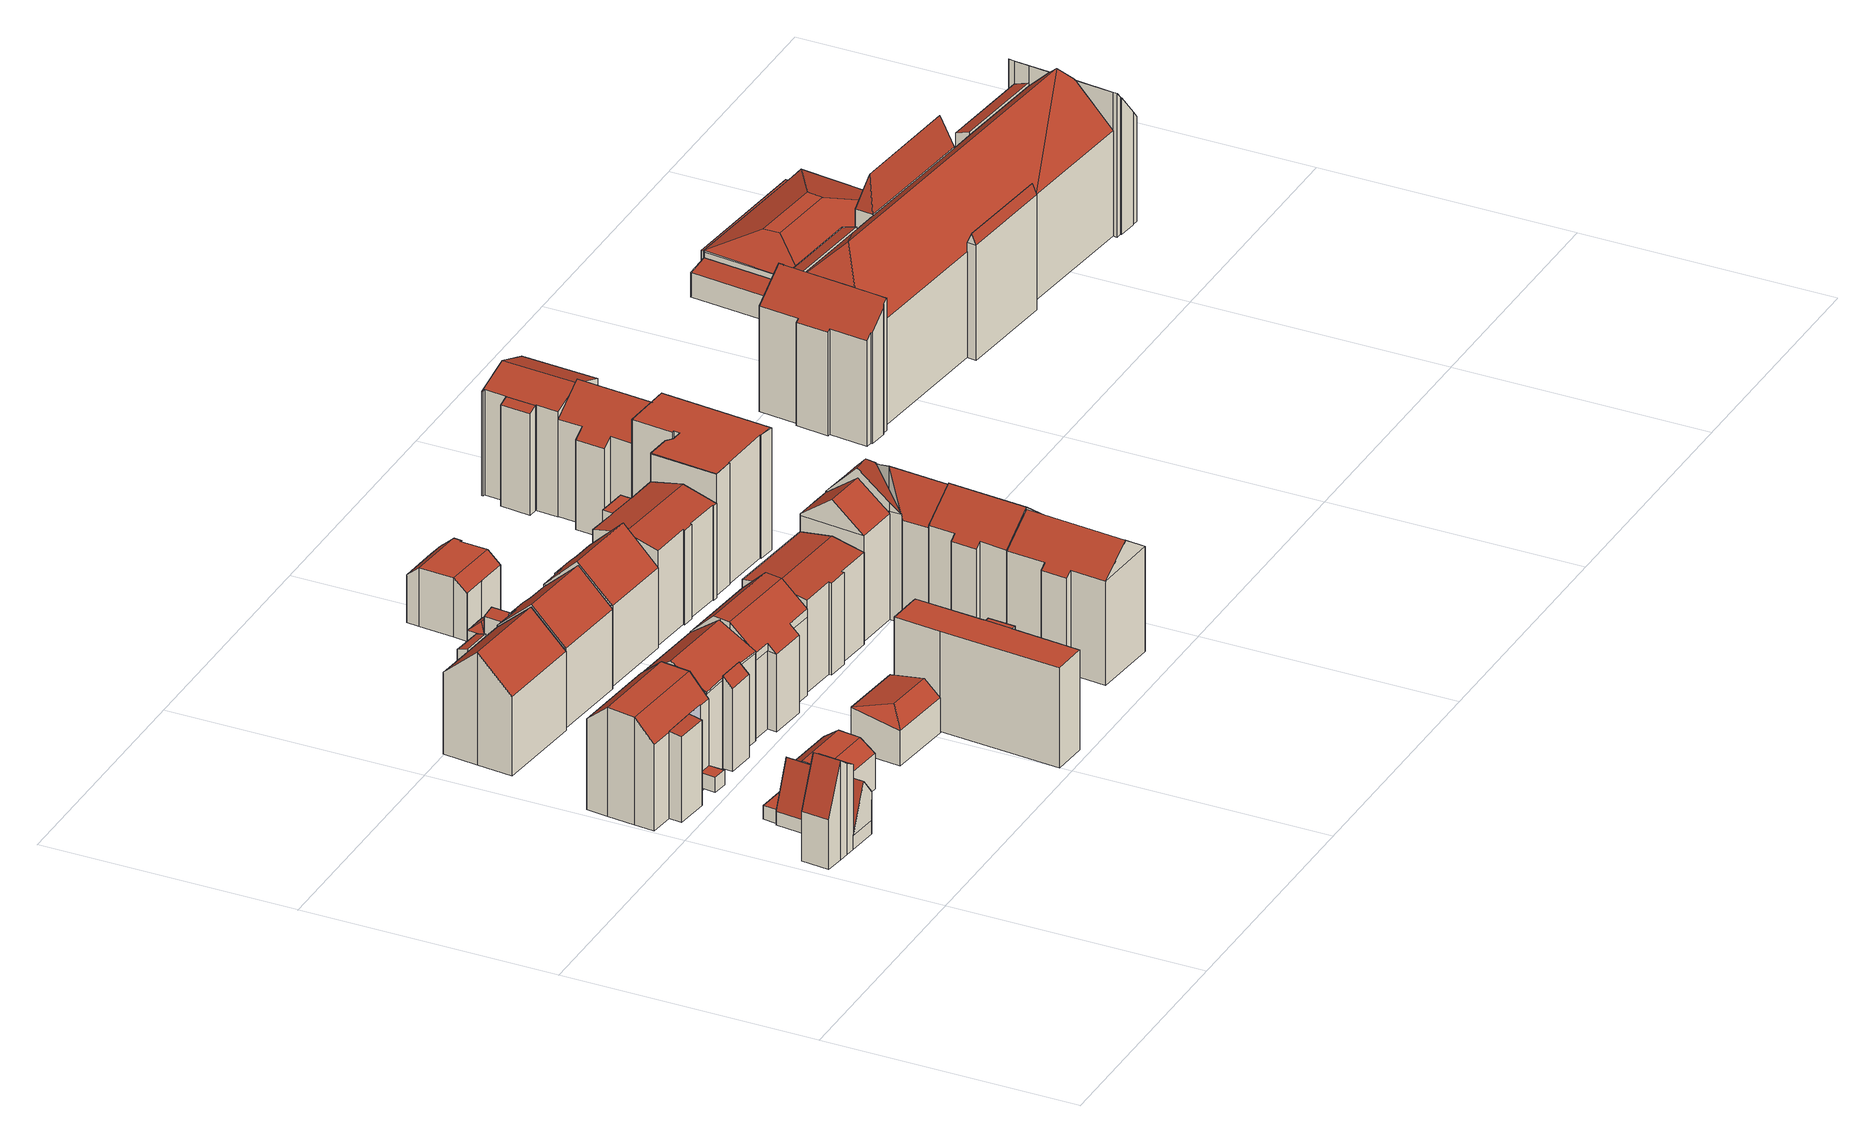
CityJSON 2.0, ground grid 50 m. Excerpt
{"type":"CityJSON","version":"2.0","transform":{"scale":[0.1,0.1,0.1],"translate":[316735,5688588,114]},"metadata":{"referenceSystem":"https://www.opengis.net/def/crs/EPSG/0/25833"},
"CityObjects":{
"building1":{"type":"Building","attributes":{"Gemeindeschluessel":14713000,"Geometrietyp2DReferenz":"3000","function":"31001_9998","roofType":"9999"},"children":["building1-1","building1-2"]},
"building1-1":{"type":"BuildingPart","attributes":{"Dachtyp_tdc":"tdcGableRoof","Dachneigung":69.27,"QualitaetDacherkennung":6,"Geometrietyp2DReferenz":"3000","roofType":"3100","measuredHeight":11.88},"parents":["building1"],"geometry":[{"type":"MultiSurface","lod":"2","boundaries":[[[0,1,2,3]],[[1,4,5,2]],[[6,7,8,9]],[[7,10,11,8]],[[10,0,3,11]],[[12,13,14,15,16]],[[7,6,4,16,15]],[[7,15,14,10]],[[10,14,13,0]],[[0,13,12,1]],[[1,12,16,4]],[[3,2,5,9,8,11]],[[9,5,4,6]]],"semantics":{"surfaces":[{"type":"WallSurface"},{"type":"RoofSurface"},{"type":"GroundSurface"},{"type":"ClosureSurface"}],"values":[0,0,0,0,0,1,1,0,0,0,0,2,3]}}]},
"building1-2":{"type":"BuildingPart","attributes":{"Dachtyp_tdc":"tdcGableRoof","Dachneigung":68.95,"QualitaetDacherkennung":7,"Geometrietyp2DReferenz":"3000","roofType":"3100","measuredHeight":19.88},"parents":["building1"],"geometry":[{"type":"MultiSurface","lod":"2","boundaries":[[[17,18,19,5,4]],[[18,20,21,19]],[[20,22,23,21]],[[22,24,25,23]],[[24,26,27,25]],[[26,28,29,27]],[[28,30,6,9,29]],[[26,24,22,20]],[[20,18,17,30,28,26]],[[5,19,21,23,25,27,29,9]],[[4,6,30,17]],[[4,5,9,6]]],"semantics":{"surfaces":[{"type":"WallSurface"},{"type":"RoofSurface"},{"type":"GroundSurface"},{"type":"ClosureSurface"}],"values":[0,0,0,0,0,0,0,1,1,2,0,3]}}]},
"building2":{"type":"Building","attributes":{"Dachtyp_tdc":"tdcPolyFlatRoof","Gemeindeschluessel":14713000,"Dachneigung":0,"QualitaetDacherkennung":78,"Geometrietyp2DReferenz":"3000","function":"31001_9998","roofType":"1000","measuredHeight":2.78},"geometry":[{"type":"MultiSurface","lod":"2","boundaries":[[[31,32,33,34]],[[32,35,36,33]],[[35,37,38,36]],[[37,39,40,38]],[[39,31,34,40]],[[39,37,35,32,31]],[[34,33,36,38,40]]],"semantics":{"surfaces":[{"type":"WallSurface"},{"type":"RoofSurface"},{"type":"GroundSurface"}],"values":[0,0,0,0,0,1,2]}}]},
"building3":{"type":"Building","attributes":{"Gemeindeschluessel":14713000,"Geometrietyp2DReferenz":"3000","function":"31001_9998","roofType":"9999"},"children":["building3-1","building3-2"]},
"building3-1":{"type":"BuildingPart","attributes":{"Dachtyp_tdc":"tdcPolyFlatRoof","Dachneigung":8.56,"QualitaetDacherkennung":51,"Geometrietyp2DReferenz":"3000","roofType":"2100","measuredHeight":17.66},"parents":["building3"],"geometry":[{"type":"MultiSurface","lod":"2","boundaries":[[[41,42,43,44]],[[42,45,46,43]],[[45,47,48,46]],[[47,49,48]],[[50,51,52]],[[41,47,45,42,41,50]],[[44,43,46,48,44,51]],[[50,41,44,51]],[[53,49,47,41]],[[51,44,53,52]],[[52,53,41,50]],[[48,49,53,44]]],"semantics":{"surfaces":[{"type":"WallSurface"},{"type":"RoofSurface"},{"type":"GroundSurface"},{"type":"ClosureSurface"}],"values":[0,0,0,0,0,1,2,3,0,3,3,3]}}]},
"building3-2":{"type":"BuildingPart","attributes":{"Dachtyp_tdc":"tdcCutGableRoof","Dachneigung":47.69,"QualitaetDacherkennung":59,"Geometrietyp2DReferenz":"3000","roofType":"9999","measuredHeight":21.98},"parents":["building3"],"geometry":[{"type":"MultiSurface","lod":"2","boundaries":[[[54,55,56,57]],[[55,58,59,56]],[[58,60,61,59]],[[60,62,63,61]],[[62,64,65,63]],[[64,52,51,65]],[[49,66,67,48]],[[66,68,69,67]],[[68,70,71,69]],[[70,54,57,71]],[[58,55,54,70]],[[68,66,49,53,52,64,62,60]],[[70,68,60,58]],[[57,56,59,61,63,65,51,44,48,67,69,71]],[[44,51,52,53]],[[48,44,53,49]]],"semantics":{"surfaces":[{"type":"WallSurface"},{"type":"RoofSurface"},{"type":"GroundSurface"},{"type":"ClosureSurface"}],"values":[0,0,0,0,0,0,0,0,0,0,1,1,1,2,3,3]}}]},
"building4":{"type":"Building","attributes":{"Dachtyp_tdc":"tdcCutGableRoof","Gemeindeschluessel":14713000,"Dachneigung":1.56,"QualitaetDacherkennung":56,"Geometrietyp2DReferenz":"3000","function":"31001_9998","roofType":"9999","measuredHeight":9.69},"geometry":[{"type":"MultiSurface","lod":"2","boundaries":[[[72,73,74,75]],[[73,76,77,74]],[[76,78,79,77]],[[78,72,75,79]],[[73,72,80,81]],[[76,73,81,82]],[[78,76,82,83]],[[72,78,83,80]],[[82,81,80,83]],[[75,74,77,79]]],"semantics":{"surfaces":[{"type":"WallSurface"},{"type":"RoofSurface"},{"type":"GroundSurface"}],"values":[0,0,0,0,1,0,1,0,1,2]}}]},
"building5":{"type":"Building","attributes":{"Dachtyp_tdc":"tdcPolyFlatRoof","Gemeindeschluessel":14713000,"Dachneigung":0,"QualitaetDacherkennung":46,"Geometrietyp2DReferenz":"3000","function":"31001_9998","roofType":"1000","measuredHeight":3},"geometry":[{"type":"MultiSurface","lod":"2","boundaries":[[[84,85,86,87]],[[85,88,89,86]],[[88,90,91,89]],[[90,84,87,91]],[[90,88,85,84]],[[87,86,89,91]]],"semantics":{"surfaces":[{"type":"WallSurface"},{"type":"RoofSurface"},{"type":"GroundSurface"}],"values":[0,0,0,0,1,2]}}]},
"building6":{"type":"Building","attributes":{"Gemeindeschluessel":14713000,"Geometrietyp2DReferenz":"3000","function":"31001_9998","roofType":"9999"},"children":["building6-1","building6-2"]},
"building6-1":{"type":"BuildingPart","attributes":{"Dachtyp_tdc":"tdcGableRoof","Dachneigung":43.32,"QualitaetDacherkennung":60,"Geometrietyp2DReferenz":"3000","roofType":"3100","measuredHeight":22.57},"parents":["building6"],"geometry":[{"type":"MultiSurface","lod":"2","boundaries":[[[92,93,94,95]],[[93,96,97,94]],[[98,99,100,101]],[[99,102,103,100]],[[102,104,105,103]],[[104,106,107,105]],[[106,92,95,107]],[[102,99,98,96,93,92]],[[92,106,104,102]],[[95,94,97,101,100,103,105,107]],[[98,101,97,96]]],"semantics":{"surfaces":[{"type":"WallSurface"},{"type":"RoofSurface"},{"type":"GroundSurface"},{"type":"ClosureSurface"}],"values":[0,0,0,0,0,0,0,1,1,2,3]}}]},
"building6-2":{"type":"BuildingPart","attributes":{"Dachtyp_tdc":"tdcPolyFlatRoof","Dachneigung":17.07,"QualitaetDacherkennung":35,"Geometrietyp2DReferenz":"3000","roofType":"2100","measuredHeight":16.86},"parents":["building6"],"geometry":[{"type":"MultiSurface","lod":"2","boundaries":[[[108,109,110,97,96]],[[109,111,112,110]],[[111,113,101,112]],[[113,98,101]],[[111,109,108,113]],[[97,110,112,101]],[[96,98,113,108]],[[96,97,101,98]]],"semantics":{"surfaces":[{"type":"WallSurface"},{"type":"RoofSurface"},{"type":"GroundSurface"},{"type":"ClosureSurface"}],"values":[0,0,0,0,1,2,0,3]}}]},
"building7":{"type":"Building","attributes":{"Gemeindeschluessel":14713000,"Geometrietyp2DReferenz":"3000","function":"31001_9998","roofType":"9999"},"children":["building7-1","building7-2"]},
"building7-1":{"type":"BuildingPart","attributes":{"Dachtyp_tdc":"tdcPolyFlatRoof","Dachneigung":43.98,"QualitaetDacherkennung":42,"Geometrietyp2DReferenz":"3000","roofType":"2100","measuredHeight":18.54},"parents":["building7"],"geometry":[{"type":"MultiSurface","lod":"2","boundaries":[[[114,115,116,117,118,119]],[[115,120,121,116]],[[120,122,123,124,125,121]],[[122,120,115,114]],[[117,116,121,125]],[[119,123,122,114]],[[118,117,125,124]],[[118,124,123,119]]],"semantics":{"surfaces":[{"type":"WallSurface"},{"type":"RoofSurface"},{"type":"GroundSurface"},{"type":"ClosureSurface"}],"values":[0,0,0,1,2,0,3,3]}}]},
"building7-2":{"type":"BuildingPart","attributes":{"Dachtyp_tdc":"tdcGableRoof","Dachneigung":28.43,"QualitaetDacherkennung":39,"Geometrietyp2DReferenz":"3000","roofType":"3100","measuredHeight":22.03},"parents":["building7"],"geometry":[{"type":"MultiSurface","lod":"2","boundaries":[[[126,127,128,129]],[[127,118,117,128]],[[124,130,131,125]],[[130,132,133,131]],[[132,126,129,133]],[[132,134,135,126]],[[119,136,137,135,134,138,139,123]],[[123,139,124]],[[124,139,138,130]],[[130,138,134,132]],[[127,137,136,118]],[[126,135,137,127]],[[136,119,118]],[[129,128,117,125,131,133]],[[125,117,118,124]],[[118,119,123,124]]],"semantics":{"surfaces":[{"type":"WallSurface"},{"type":"RoofSurface"},{"type":"GroundSurface"},{"type":"ClosureSurface"}],"values":[0,0,0,0,0,1,1,0,0,0,0,0,0,2,3,3]}}]},
"building8":{"type":"Building","attributes":{"Dachtyp_tdc":"tdcFreeFormRoof","Gemeindeschluessel":14713000,"Dachneigung":11.09,"QualitaetDacherkennung":44,"Geometrietyp2DReferenz":"3000","function":"31001_9998","roofType":"5000","measuredHeight":10.04},"geometry":[{"type":"MultiSurface","lod":"2","boundaries":[[[140,141,142,143]],[[141,144,145,142]],[[144,146,147,145]],[[146,148,149,147]],[[148,140,143,149]],[[150,151,144,141]],[[140,152,150,141]],[[152,148,146,151,150]],[[140,148,152]],[[146,144,151]],[[143,142,145,147,149]]],"semantics":{"surfaces":[{"type":"WallSurface"},{"type":"RoofSurface"},{"type":"GroundSurface"}],"values":[0,0,0,0,0,1,1,1,0,0,2]}}]},
"building9":{"type":"Building","attributes":{"Gemeindeschluessel":14713000,"Geometrietyp2DReferenz":"3000","function":"31001_9998","roofType":"9999"},"children":["building9-1","building9-2"]},
"building9-1":{"type":"BuildingPart","attributes":{"Dachtyp_tdc":"tdcPolyFlatRoof","Dachneigung":0,"QualitaetDacherkennung":89,"Geometrietyp2DReferenz":"3000","roofType":"1000","measuredHeight":20.07},"parents":["building9"],"geometry":[{"type":"MultiSurface","lod":"2","boundaries":[[[153,154,155,156]],[[154,157,158,155]],[[157,159,160,158]],[[159,157,154,153]],[[156,155,158,160]],[[156,160,159,153]]],"semantics":{"surfaces":[{"type":"WallSurface"},{"type":"RoofSurface"},{"type":"GroundSurface"},{"type":"ClosureSurface"}],"values":[0,0,0,1,2,3]}}]},
"building9-2":{"type":"BuildingPart","attributes":{"Dachtyp_tdc":"tdcPolyFlatRoof","Dachneigung":0,"QualitaetDacherkennung":83,"Geometrietyp2DReferenz":"3000","roofType":"1000","measuredHeight":20.24},"parents":["building9"],"geometry":[{"type":"MultiSurface","lod":"2","boundaries":[[[161,162,163,160,159]],[[162,164,165,163]],[[164,166,167,165]],[[166,168,169,167]],[[168,170,171,169]],[[170,172,173,171]],[[172,174,153,156,173]],[[172,170,168,166,164,162,161,174]],[[160,163,165,167,169,171,173,156]],[[159,153,174,161]],[[159,160,156,153]]],"semantics":{"surfaces":[{"type":"WallSurface"},{"type":"RoofSurface"},{"type":"GroundSurface"},{"type":"ClosureSurface"}],"values":[0,0,0,0,0,0,0,1,2,0,3]}}]},
"building10":{"type":"Building","attributes":{"Dachtyp_tdc":"tdcFreeFormRoof","Gemeindeschluessel":14713000,"Dachneigung":43.12,"QualitaetDacherkennung":56,"Geometrietyp2DReferenz":"3000","function":"31001_9998","roofType":"5000","measuredHeight":22.71},"geometry":[{"type":"MultiSurface","lod":"2","boundaries":[[[175,176,177,178]],[[176,179,180,177]],[[179,181,182,180]],[[181,183,184,182]],[[183,185,186,184]],[[185,187,188,186]],[[187,189,190,188]],[[189,175,178,190]],[[191,185,183,181,179,176,175,192]],[[187,191,192,189]],[[187,185,191]],[[175,189,192]],[[178,177,180,182,184,186,188,190]]],"semantics":{"surfaces":[{"type":"WallSurface"},{"type":"RoofSurface"},{"type":"GroundSurface"}],"values":[0,0,0,0,0,0,0,0,1,1,0,0,2]}}]},
"building11":{"type":"Building","attributes":{"Dachtyp_tdc":"tdcFreeFormRoof","Gemeindeschluessel":14713000,"Dachneigung":41.55,"QualitaetDacherkennung":65,"Geometrietyp2DReferenz":"3000","function":"31001_9998","roofType":"5000","measuredHeight":22.15},"geometry":[{"type":"MultiSurface","lod":"2","boundaries":[[[193,194,195,196]],[[194,197,198,195]],[[197,199,200,198]],[[199,201,202,200]],[[201,203,204,202]],[[203,205,206,204]],[[205,207,208,206]],[[207,209,210,208]],[[209,211,212,210]],[[211,213,214,212]],[[213,215,216,214]],[[215,193,196,216]],[[217,218,219,220]],[[221,211,209,222,223,224,225,226]],[[219,227,225,224,220]],[[193,225,227,194]],[[194,227,219,218,197]],[[215,226,225,193]],[[213,221,226,215]],[[201,220,224,203]],[[203,224,223,205]],[[205,223,222,207]],[[207,222,209]],[[211,221,213]],[[199,217,220,201]],[[197,218,217,199]],[[196,195,198,200,202,204,206,208,210,212,214,216]]],"semantics":{"surfaces":[{"type":"WallSurface"},{"type":"RoofSurface"},{"type":"GroundSurface"}],"values":[0,0,0,0,0,0,0,0,0,0,0,0,1,1,1,0,0,0,0,0,0,0,0,0,0,0,2]}}]},
"building12":{"type":"Building","attributes":{"Dachtyp_tdc":"tdcFreeFormRoof","Gemeindeschluessel":14713000,"Dachneigung":44.3,"QualitaetDacherkennung":60,"Geometrietyp2DReferenz":"3000","function":"31001_9998","roofType":"5000","measuredHeight":22.97},"geometry":[{"type":"MultiSurface","lod":"2","boundaries":[[[228,229,230,231]],[[229,232,233,230]],[[232,234,235,233]],[[234,236,237,235]],[[236,238,239,237]],[[238,240,241,239]],[[240,242,243,241]],[[242,244,245,243]],[[244,228,231,245]],[[244,246,247,228]],[[242,240,238,236,234,232,229,247,246]],[[229,228,247]],[[244,242,246]],[[231,230,233,235,237,239,241,243,245]]],"semantics":{"surfaces":[{"type":"WallSurface"},{"type":"RoofSurface"},{"type":"GroundSurface"}],"values":[0,0,0,0,0,0,0,0,0,1,1,0,0,2]}}]},
"building13":{"type":"Building","attributes":{"Dachtyp_tdc":"tdcFreeFormRoof","Gemeindeschluessel":14713000,"Dachneigung":42.84,"QualitaetDacherkennung":46,"Geometrietyp2DReferenz":"3000","function":"31001_9998","roofType":"5000","measuredHeight":6.61},"geometry":[{"type":"MultiSurface","lod":"2","boundaries":[[[248,249,250,251]],[[249,252,253,250]],[[252,254,255,253]],[[254,256,257,255]],[[256,248,251,257]],[[258,259,248,256]],[[254,252,249,259,258]],[[249,248,259]],[[256,254,258]],[[251,250,253,255,257]]],"semantics":{"surfaces":[{"type":"WallSurface"},{"type":"RoofSurface"},{"type":"GroundSurface"}],"values":[0,0,0,0,0,1,1,0,0,2]}}]},
"building14":{"type":"Building","attributes":{"Dachtyp_tdc":"tdcFreeFormRoof","Gemeindeschluessel":14713000,"Dachneigung":38.11,"QualitaetDacherkennung":20,"Geometrietyp2DReferenz":"3000","function":"31001_9998","roofType":"5000","measuredHeight":3.44},"geometry":[{"type":"MultiSurface","lod":"2","boundaries":[[[260,261,250,262]],[[261,263,251,250]],[[263,264,265,251]],[[264,260,262,265]],[[266,264,263]],[[267,266,263,261]],[[267,261,260]],[[266,267,260,264]],[[262,250,251,265]]],"semantics":{"surfaces":[{"type":"WallSurface"},{"type":"RoofSurface"},{"type":"GroundSurface"}],"values":[0,0,0,0,1,1,0,1,2]}}]},
"building15":{"type":"Building","attributes":{"Dachtyp_tdc":"tdcGableRoof","Gemeindeschluessel":14713000,"Dachneigung":10.25,"QualitaetDacherkennung":47,"Geometrietyp2DReferenz":"3000","function":"31001_9998","roofType":"3100","measuredHeight":19.79},"geometry":[{"type":"MultiSurface","lod":"2","boundaries":[[[268,269,270,271]],[[269,272,273,270]],[[272,274,275,273]],[[274,276,277,275]],[[276,278,279,277]],[[278,280,281,279]],[[280,282,283,281]],[[282,284,285,283]],[[284,286,287,285]],[[286,268,271,287]],[[282,280,278,276,274,272,269,268]],[[268,286,284,282]],[[271,270,273,275,277,279,281,283,285,287]]],"semantics":{"surfaces":[{"type":"WallSurface"},{"type":"RoofSurface"},{"type":"GroundSurface"}],"values":[0,0,0,0,0,0,0,0,0,0,1,1,2]}}]},
"building16":{"type":"Building","attributes":{"Dachtyp_tdc":"tdcCutGableRoof","Gemeindeschluessel":14713000,"Dachneigung":0.181,"QualitaetDacherkennung":65,"Geometrietyp2DReferenz":"3000","function":"31001_9998","roofType":"9999","measuredHeight":11.85},"geometry":[{"type":"MultiSurface","lod":"2","boundaries":[[[288,289,290,291]],[[289,292,262,290]],[[292,293,265,262]],[[293,294,295,265]],[[294,296,297,295]],[[296,298,299,297]],[[298,300,301,299]],[[300,302,303,301]],[[302,304,305,303]],[[304,306,307,305]],[[306,308,309,307]],[[308,310,311,309]],[[310,312,313,311]],[[312,314,315,313]],[[314,316,317,315]],[[316,288,291,317]],[[296,294,293,292,289,288]],[[312,310,308,306,304,302,300,298]],[[288,316,314,312,298,296]],[[291,290,262,265,295,297,299,301,303,305,307,309,311,313,315,317]]],"semantics":{"surfaces":[{"type":"WallSurface"},{"type":"RoofSurface"},{"type":"GroundSurface"}],"values":[0,0,0,0,0,0,0,0,0,0,0,0,0,0,0,0,1,1,1,2]}}]},
"building17":{"type":"Building","attributes":{"Dachtyp_tdc":"tdcFreeFormRoof","Gemeindeschluessel":14713000,"Dachneigung":35.69,"QualitaetDacherkennung":77,"Geometrietyp2DReferenz":"3000","function":"31001_9998","roofType":"5000","measuredHeight":25.7},"geometry":[{"type":"MultiSurface","lod":"2","boundaries":[[[318,319,320,321]],[[319,322,323,320]],[[322,324,325,323]],[[324,326,327,325]],[[326,328,329,327]],[[328,330,331,329]],[[330,332,333,331]],[[332,334,335,333]],[[334,336,337,335]],[[336,338,339,337]],[[338,340,341,339]],[[340,318,321,341]],[[342,343,328,326,324,322,319,318]],[[332,330,343,342,340,338,336,334]],[[330,328,343]],[[318,340,342]],[[321,320,323,325,327,329,331,333,335,337,339,341]]],"semantics":{"surfaces":[{"type":"WallSurface"},{"type":"RoofSurface"},{"type":"GroundSurface"}],"values":[0,0,0,0,0,0,0,0,0,0,0,0,1,1,0,0,2]}}]},
"building18":{"type":"Building","attributes":{"Gemeindeschluessel":14713000,"Geometrietyp2DReferenz":"3000","function":"31001_9998","roofType":"9999"},"children":["building18-1","building18-2"]},
"building18-1":{"type":"BuildingPart","attributes":{"Dachtyp_tdc":"tdcGableRoof","Dachneigung":14.36,"QualitaetDacherkennung":64,"Geometrietyp2DReferenz":"3000","roofType":"3100","measuredHeight":20.82},"parents":["building18"],"geometry":[{"type":"MultiSurface","lod":"2","boundaries":[[[344,345,346,347]],[[345,348,349,346]],[[348,350,351,349]],[[350,352,353,351]],[[352,354,355,353]],[[354,356,357,355]],[[356,358,359,357]],[[358,360,361,359]],[[362,363,364]],[[362,365,366,363]],[[365,367,368,366]],[[367,369,370,368]],[[369,371,372,370]],[[371,344,347,372]],[[367,365,362,373,360,358,356]],[[356,354,352,350,348,345,344,371,369,367]],[[347,346,349,351,353,355,357,359,361,363,366,368,370,372]],[[364,360,373,362]],[[364,363,361,360]]],"semantics":{"surfaces":[{"type":"WallSurface"},{"type":"RoofSurface"},{"type":"GroundSurface"},{"type":"ClosureSurface"}],"values":[0,0,0,0,0,0,0,0,0,0,0,0,0,0,1,1,2,0,3]}}]},
"building18-2":{"type":"BuildingPart","attributes":{"Dachtyp_tdc":"tdcPolyFlatRoof","Dachneigung":0,"QualitaetDacherkennung":38,"Geometrietyp2DReferenz":"3000","roofType":"1000","measuredHeight":19.2},"parents":["building18"],"geometry":[{"type":"MultiSurface","lod":"2","boundaries":[[[360,374,375,361]],[[374,376,377,375]],[[376,364,363,377]],[[364,376,374,360]],[[361,375,377,363]],[[361,363,364,360]]],"semantics":{"surfaces":[{"type":"WallSurface"},{"type":"RoofSurface"},{"type":"GroundSurface"},{"type":"ClosureSurface"}],"values":[0,0,0,1,2,3]}}]},
"building19":{"type":"Building","attributes":{"Dachtyp_tdc":"tdcFreeFormRoof","Gemeindeschluessel":14713000,"Dachneigung":37.35,"QualitaetDacherkennung":72,"Geometrietyp2DReferenz":"3000","function":"31001_9998","roofType":"5000","measuredHeight":26.29},"geometry":[{"type":"MultiSurface","lod":"2","boundaries":[[[378,379,380,381]],[[379,382,383,380]],[[382,384,385,383]],[[384,386,387,385]],[[386,388,389,387]],[[388,390,391,389]],[[390,392,393,391]],[[392,394,395,393]],[[394,396,397,395]],[[396,398,399,397]],[[398,330,400,399]],[[330,378,381,400]],[[392,390,401,402,330,398,396,394]],[[402,401,388,386,384,382,379,378]],[[390,388,401]],[[378,330,402]],[[381,380,383,385,387,389,391,393,395,397,399,400]]],"semantics":{"surfaces":[{"type":"WallSurface"},{"type":"RoofSurface"},{"type":"GroundSurface"}],"values":[0,0,0,0,0,0,0,0,0,0,0,0,1,1,0,0,2]}}]},
"building20":{"type":"Building","attributes":{"Gemeindeschluessel":14713000,"Geometrietyp2DReferenz":"3000","function":"31001_9998","roofType":"9999"},"children":["building20-1","building20-2","building20-3"]},
"building20-1":{"type":"BuildingPart","attributes":{"Dachtyp_tdc":"tdcGableRoof","Dachneigung":39.62,"QualitaetDacherkennung":80,"Geometrietyp2DReferenz":"3000","roofType":"3100","measuredHeight":26.68},"parents":["building20"],"geometry":[{"type":"MultiSurface","lod":"2","boundaries":[[[403,404,405,406]],[[404,407,408,405]],[[409,410,411,412]],[[410,413,414,411]],[[413,403,406,414]],[[415,416,417,418,419,420]],[[409,421,417,416,410]],[[403,420,419,404]],[[413,415,420,403]],[[404,419,418,407]],[[410,416,415,413]],[[406,405,408,412,411,414]],[[412,408,407,409]],[[407,418,421,409]],[[418,417,421]]],"semantics":{"surfaces":[{"type":"WallSurface"},{"type":"RoofSurface"},{"type":"GroundSurface"},{"type":"ClosureSurface"}],"values":[0,0,0,0,0,1,1,0,0,0,0,2,3,3,3]}}]},
"building20-2":{"type":"BuildingPart","attributes":{"Dachtyp_tdc":"tdcFreeFormRoof","Dachneigung":47.11,"QualitaetDacherkennung":12,"Geometrietyp2DReferenz":"3000","roofType":"5000","measuredHeight":28.66},"parents":["building20"],"geometry":[{"type":"MultiSurface","lod":"2","boundaries":[[[422,423,424,425,426]],[[427,428,409,412,429]],[[430,431,408,407,418]],[[430,432,433,431]],[[432,422,426,433]],[[434,435,436,427,437,438,439,423]],[[434,423,422]],[[422,432,440,441,435,434]],[[418,441,440,430]],[[430,440,432]],[[427,436,428]],[[426,425,442,429,412,408,431,433]],[[439,424,423]],[[429,442,438,437,427]],[[442,425,424,439,438]],[[421,409,428]],[[407,408,412,409]],[[407,409,421,418]],[[435,441,418,417,421,428,436]],[[418,421,417]]],"semantics":{"surfaces":[{"type":"WallSurface"},{"type":"RoofSurface"},{"type":"GroundSurface"},{"type":"ClosureSurface"}],"values":[0,0,0,0,0,1,1,1,0,0,0,2,0,3,3,0,3,3,0,3]}}]},
"building20-3":{"type":"BuildingPart","attributes":{"Dachtyp_tdc":"tdcFreeFormRoof","Dachneigung":37.57,"QualitaetDacherkennung":81,"Geometrietyp2DReferenz":"3000","roofType":"5000","measuredHeight":26.68},"parents":["building20"],"geometry":[{"type":"MultiSurface","lod":"2","boundaries":[[[424,443,444,425]],[[443,445,446,444]],[[445,447,448,446]],[[447,449,450,448]],[[449,451,452,450]],[[451,453,454,452]],[[453,455,456,454]],[[455,457,458,456]],[[457,459,460,458]],[[459,461,462,460]],[[461,463,464,462]],[[463,465,466,464]],[[465,427,429,466]],[[461,459,457,455,453,451,449,447,445,443,424,439,467]],[[467,437,427,465,463,461]],[[429,442,425,444,446,448,450,452,454,456,458,460,462,464,466]],[[438,437,467]],[[442,429,427,437,438]],[[439,438,467]],[[442,438,439,424,425]]],"semantics":{"surfaces":[{"type":"WallSurface"},{"type":"RoofSurface"},{"type":"GroundSurface"},{"type":"ClosureSurface"}],"values":[0,0,0,0,0,0,0,0,0,0,0,0,0,1,1,2,0,3,0,3]}}]},
"building21":{"type":"Building","attributes":{"Dachtyp_tdc":"tdcFreeFormRoof","Gemeindeschluessel":14713000,"Dachneigung":1.58,"QualitaetDacherkennung":48,"Geometrietyp2DReferenz":"3000","function":"31001_9998","roofType":"5000","measuredHeight":24.85},"geometry":[{"type":"MultiSurface","lod":"2","boundaries":[[[468,469,470,471]],[[469,472,473,470]],[[472,474,475,473]],[[474,476,477,475]],[[476,478,479,477]],[[478,480,481,479]],[[480,482,483,481]],[[482,484,485,483]],[[484,486,487,485]],[[486,488,489,487]],[[488,490,491,489]],[[490,492,493,491]],[[492,494,495,493]],[[494,496,497,495]],[[496,498,499,497]],[[498,500,501,499]],[[500,502,503,501]],[[502,504,505,503]],[[504,506,507,505]],[[506,508,509,507]],[[508,510,511,509]],[[510,468,471,511]],[[512,513,500,498]],[[476,474,472,469,514,515,488,486,484,482,480,478]],[[468,510,508,506,504,502,513,512,496,494,492,490,515,514]],[[469,468,514]],[[490,488,515]],[[498,496,512]],[[502,500,513]],[[471,470,473,475,477,479,481,483,485,487,489,491,493,495,497,499,501,503,505,507,509,511]]],"semantics":{"surfaces":[{"type":"WallSurface"},{"type":"RoofSurface"},{"type":"GroundSurface"}],"values":[0,0,0,0,0,0,0,0,0,0,0,0,0,0,0,0,0,0,0,0,0,0,1,1,1,0,0,0,0,2]}}]},
"building22":{"type":"Building","attributes":{"Dachtyp_tdc":"tdcFreeFormRoof","Gemeindeschluessel":14713000,"Dachneigung":37.74,"QualitaetDacherkennung":70,"Geometrietyp2DReferenz":"3000","function":"31001_9998","roofType":"5000","measuredHeight":24.51},"geometry":[{"type":"MultiSurface","lod":"2","boundaries":[[[516,517,518,519]],[[517,520,521,518]],[[520,522,523,521]],[[522,524,525,523]],[[524,526,527,525]],[[526,528,529,527]],[[528,530,531,529]],[[530,532,533,531]],[[532,534,535,533]],[[534,536,537,535]],[[536,538,539,537]],[[538,516,519,539]],[[522,520,517,516,540,541,526,524]],[[541,540,538,536,534,532,530,528]],[[528,526,541]],[[516,538,540]],[[519,518,521,523,525,527,529,531,533,535,537,539]]],"semantics":{"surfaces":[{"type":"WallSurface"},{"type":"RoofSurface"},{"type":"GroundSurface"}],"values":[0,0,0,0,0,0,0,0,0,0,0,0,1,1,0,0,2]}}]},
"building23":{"type":"Building","attributes":{"Gemeindeschluessel":14713000,"Geometrietyp2DReferenz":"3000","function":"31001_9998","roofType":"9999"},"children":["building23-1","building23-2"]},
"building23-1":{"type":"BuildingPart","attributes":{"Dachtyp_tdc":"tdcGableRoof","Dachneigung":20.88,"QualitaetDacherkennung":89,"Geometrietyp2DReferenz":"3000","roofType":"3100","measuredHeight":23.68},"parents":["building23"],"geometry":[{"type":"MultiSurface","lod":"2","boundaries":[[[542,543,544,545]],[[542,546,547,543]],[[546,548,549,547]],[[548,550,551,549]],[[550,552,553,551]],[[552,554,555,553]],[[554,556,557,555]],[[556,558,559,557]],[[558,560,561,559]],[[560,562,563,561]],[[556,554,552,550]],[[550,548,546,542,545,562,560,558,556]],[[563,544,543,547,549,551,553,555,557,559,561]],[[545,544,563,562]]],"semantics":{"surfaces":[{"type":"WallSurface"},{"type":"RoofSurface"},{"type":"GroundSurface"},{"type":"ClosureSurface"}],"values":[0,0,0,0,0,0,0,0,0,0,1,1,2,3]}}]},
"building23-2":{"type":"BuildingPart","attributes":{"Dachtyp_tdc":"tdcPolyFlatRoof","Dachneigung":22.58,"QualitaetDacherkennung":48,"Geometrietyp2DReferenz":"3000","roofType":"2100","measuredHeight":21.2},"parents":["building23"],"geometry":[{"type":"MultiSurface","lod":"2","boundaries":[[[564,545,544,565]],[[566,567,563,562]],[[566,564,565,567]],[[566,562,545,564]],[[565,544,563,567]],[[562,563,544,545]]],"semantics":{"surfaces":[{"type":"WallSurface"},{"type":"RoofSurface"},{"type":"GroundSurface"},{"type":"ClosureSurface"}],"values":[0,0,0,1,2,3]}}]},
"building24":{"type":"Building","attributes":{"name":"Immanuel-Kant-Schule","Gemeindeschluessel":14713000,"Geometrietyp2DReferenz":"3000","function":"31001_3021","roofType":"9999"},"children":["building24-1","building24-2","building24-3","building24-4","building24-5","building24-6","building24-7","building24-8","building24-9"]},
"building24-1":{"type":"BuildingPart","attributes":{"Dachtyp_tdc":"tdcGableRoof","Dachneigung":20.61,"QualitaetDacherkennung":90,"Geometrietyp2DReferenz":"3000","roofType":"3100","measuredHeight":5.71},"parents":["building24"],"geometry":[{"type":"MultiSurface","lod":"2","boundaries":[[[568,569,570,571]],[[569,572,573,570]],[[572,574,575,573]],[[572,569,576]],[[569,568,577,576]],[[574,572,576,577]],[[571,570,573,575]],[[571,575,574,568]],[[568,574,577]]],"semantics":{"surfaces":[{"type":"WallSurface"},{"type":"RoofSurface"},{"type":"GroundSurface"},{"type":"ClosureSurface"}],"values":[0,0,0,0,1,1,2,3,3]}}]},
"building24-2":{"type":"BuildingPart","attributes":{"Dachtyp_tdc":"tdcFreeFormRoof","Dachneigung":75.07,"QualitaetDacherkennung":14,"Geometrietyp2DReferenz":"3000","roofType":"5000","measuredHeight":31.88},"parents":["building24"],"geometry":[{"type":"MultiSurface","lod":"2","boundaries":[[[578,579,580]],[[578,581,568,571,579]],[[582,583,584,585,575,574]],[[586,587,588,589,590,591]],[[592,581,578]],[[593,592,578,587]],[[593,587,586]],[[592,593,586,583,582,581]],[[589,579,571,575,585,590]],[[580,588,587,578]],[[580,579,589,588]],[[574,577,568,581,582]],[[574,575,571,568]],[[574,568,577]],[[591,594,584,583,586]],[[591,590,585,584]],[[591,584,594]]],"semantics":{"surfaces":[{"type":"WallSurface"},{"type":"RoofSurface"},{"type":"GroundSurface"},{"type":"ClosureSurface"}],"values":[0,0,0,0,1,1,1,1,2,0,3,0,3,3,0,3,3]}}]},
"building24-3":{"type":"BuildingPart","attributes":{"Dachtyp_tdc":"tdcGableRoof","Dachneigung":20.45,"QualitaetDacherkennung":86,"Geometrietyp2DReferenz":"3000","roofType":"3100","measuredHeight":5.73},"parents":["building24"],"geometry":[{"type":"MultiSurface","lod":"2","boundaries":[[[584,595,596,585]],[[595,597,598,596]],[[597,591,590,598]],[[597,595,599]],[[595,584,594,599]],[[591,597,599,594]],[[585,596,598,590]],[[584,585,590,591]],[[584,591,594]]],"semantics":{"surfaces":[{"type":"WallSurface"},{"type":"RoofSurface"},{"type":"GroundSurface"},{"type":"ClosureSurface"}],"values":[0,0,0,0,1,1,2,3,3]}}]},
"building24-4":{"type":"BuildingPart","attributes":{"Dachtyp_tdc":"tdcPolyFlatRoof","Dachneigung":19.67,"QualitaetDacherkennung":52,"Geometrietyp2DReferenz":"3000","roofType":"2100","measuredHeight":25.44},"parents":["building24"],"geometry":[{"type":"MultiSurface","lod":"2","boundaries":[[[600,601,602,603]],[[601,604,605,602]],[[604,606,607,608,605]],[[606,604,601,600,609]],[[610,603,602,605,608,611]],[[600,603,610,612,609]],[[612,613,607,606,609]],[[612,610,611,613]],[[611,608,607,613]]],"semantics":{"surfaces":[{"type":"WallSurface"},{"type":"RoofSurface"},{"type":"GroundSurface"},{"type":"ClosureSurface"}],"values":[0,0,0,1,2,3,0,3,3]}}]},
"building24-5":{"type":"BuildingPart","attributes":{"Dachtyp_tdc":"tdcPolyFlatRoof","Dachneigung":40.62,"QualitaetDacherkennung":54,"Geometrietyp2DReferenz":"3000","roofType":"2100","measuredHeight":26.74},"parents":["building24"],"geometry":[{"type":"MultiSurface","lod":"2","boundaries":[[[614,615,616]],[[614,617,618,615]],[[617,619,620,618]],[[619,621,622,620]],[[621,623,624,622]],[[623,625,626,624]],[[625,627,628,626]],[[627,629,630,628]],[[629,631,632,630]],[[631,633,634,632]],[[633,635,636,634]],[[635,637,638,636]],[[637,639,640,638]],[[639,641,602,640]],[[641,642,600,603,602]],[[641,639,637,635,633,631,629,627,625,623,621,619,617,614,643,642]],[[603,610,644,645,615,618,620,622,624,626,628,630,632,634,636,638,640,602]],[[643,609,600,642]],[[609,612,610,603,600]],[[614,616,646,647,612,609,643]],[[616,615,645,646]],[[646,645,644,647]],[[647,644,610,612]]],"semantics":{"surfaces":[{"type":"WallSurface"},{"type":"RoofSurface"},{"type":"GroundSurface"},{"type":"ClosureSurface"}],"values":[0,0,0,0,0,0,0,0,0,0,0,0,0,0,0,1,2,0,3,0,3,3,3]}}]},
"building24-6":{"type":"BuildingPart","attributes":{"Dachtyp_tdc":"tdcHippedGableRoof","Dachneigung":45.27,"QualitaetDacherkennung":51,"Geometrietyp2DReferenz":"3000","roofType":"3300","measuredHeight":31.52},"parents":["building24"],"geometry":[{"type":"MultiSurface","lod":"2","boundaries":[[[607,580,579,608]],[[588,648,649,589]],[[650,651,652,653]],[[651,654,655,652]],[[656,657,658]],[[657,616,615,658]],[[647,646,659]],[[660,661,662]],[[646,616,657,656,663,654,651,662,659]],[[651,650,664,660,662]],[[661,665,666,648,588,580,607,613,659,662]],[[613,612,647,659]],[[608,579,589,649,667,668,669,653,652,655,670,658,615,645,644,610,611]],[[588,589,579,580]],[[666,667,649,648]],[[671,665,661]],[[668,667,666,665,671]],[[660,672,671,661]],[[672,669,668,671]],[[664,672,660]],[[669,672,664,650,653]],[[670,655,654,663]],[[658,670,663,656]],[[645,615,616,646]],[[644,645,646,647]],[[612,610,644,647]],[[611,610,612,613]],[[611,613,607,608]]],"semantics":{"surfaces":[{"type":"WallSurface"},{"type":"RoofSurface"},{"type":"GroundSurface"},{"type":"ClosureSurface"}],"values":[0,0,0,0,0,0,1,1,1,1,1,1,2,3,3,0,3,0,3,0,3,3,3,3,3,3,3,3]}}]},
"building24-7":{"type":"BuildingPart","attributes":{"Dachtyp_tdc":"tdcFreeFormRoof","Dachneigung":65.61,"QualitaetDacherkennung":13,"Geometrietyp2DReferenz":"3000","roofType":"5000","measuredHeight":25.27},"parents":["building24"],"geometry":[{"type":"MultiSurface","lod":"2","boundaries":[[[673,674,675,655,654]],[[674,676,677,675]],[[676,678,656,658,677]],[[679,680,676,674]],[[680,679,681,682,678]],[[673,681,679,674]],[[682,681,673]],[[676,680,678]],[[655,675,677,658,670]],[[663,656,678,682]],[[663,670,658,656]],[[654,663,682,673]],[[654,655,670,663]]],"semantics":{"surfaces":[{"type":"WallSurface"},{"type":"RoofSurface"},{"type":"GroundSurface"},{"type":"ClosureSurface"}],"values":[0,0,0,1,1,0,0,0,2,0,3,0,3]}}]},
"building24-8":{"type":"BuildingPart","attributes":{"Dachtyp_tdc":"tdcPolyFlatRoof","Dachneigung":50.67,"QualitaetDacherkennung":50,"Geometrietyp2DReferenz":"3000","roofType":"2100","measuredHeight":29},"parents":["building24"],"geometry":[{"type":"MultiSurface","lod":"2","boundaries":[[[683,684,685]],[[683,686,687,684]],[[686,688,689,687]],[[688,690,691,689]],[[690,692,693,691]],[[692,694,695,693]],[[694,696,697,695]],[[696,698,699,697]],[[698,700,701,699]],[[700,702,703,701]],[[702,704,705,703]],[[704,706,707,705]],[[706,708,709,707]],[[708,710,650,653,709]],[[710,708,706,704,702,700,698,696,694,692,690,688,686,683,711,665,671,672,664]],[[667,684,687,689,691,693,695,697,699,701,703,705,707,709,653,669,668]],[[685,712,711,683]],[[685,684,667,666,712]],[[664,650,710]],[[666,665,711,712]],[[667,668,671,665,666]],[[668,669,672,671]],[[669,653,650,664,672]]],"semantics":{"surfaces":[{"type":"WallSurface"},{"type":"RoofSurface"},{"type":"GroundSurface"},{"type":"ClosureSurface"}],"values":[0,0,0,0,0,0,0,0,0,0,0,0,0,0,1,2,0,3,0,0,3,3,3]}}]},
"building24-9":{"type":"BuildingPart","attributes":{"Dachtyp_tdc":"tdcPolyFlatRoof","Dachneigung":20.2,"QualitaetDacherkennung":49,"Geometrietyp2DReferenz":"3000","roofType":"2100","measuredHeight":25.5},"parents":["building24"],"geometry":[{"type":"MultiSurface","lod":"2","boundaries":[[[713,714,715,649,648]],[[714,685,684,715]],[[712,685,714,713]],[[649,715,684,667]],[[667,684,685,712,666]],[[648,666,712,713]],[[648,649,667,666]]],"semantics":{"surfaces":[{"type":"WallSurface"},{"type":"RoofSurface"},{"type":"GroundSurface"},{"type":"ClosureSurface"}],"values":[0,0,1,2,3,0,3]}}]},
"building25":{"type":"Building","attributes":{"Gemeindeschluessel":14713000,"Geometrietyp2DReferenz":"3000","function":"31001_3211","roofType":"9999"},"children":["building25-1","building25-2","building25-3","building25-4","building25-5"]},
"building25-1":{"type":"BuildingPart","attributes":{"Dachtyp_tdc":"tdcPolyFlatRoof","Dachneigung":17.81,"QualitaetDacherkennung":52,"Geometrietyp2DReferenz":"3000","roofType":"2100","measuredHeight":5.71},"parents":["building25"],"geometry":[{"type":"MultiSurface","lod":"2","boundaries":[[[572,569,716,717]],[[569,718,719,716]],[[718,720,721,722,719]],[[723,572,717,724]],[[723,725,726,720,718,569,572]],[[717,716,719,722,727,724]],[[726,721,720]],[[724,727,725,723]],[[727,722,721,726,725]]],"semantics":{"surfaces":[{"type":"WallSurface"},{"type":"RoofSurface"},{"type":"GroundSurface"},{"type":"ClosureSurface"}],"values":[0,0,0,0,1,2,0,3,3]}}]},
"building25-2":{"type":"BuildingPart","attributes":{"Dachtyp_tdc":"tdcCutTentRoof","Dachneigung":22.96,"QualitaetDacherkennung":70,"Geometrietyp2DReferenz":"3000","roofType":"9999","measuredHeight":10.76},"parents":["building25"],"geometry":[{"type":"MultiSurface","lod":"2","boundaries":[[[728,729,723,724,730,731]],[[732,733,734,735,736]],[[737,738,739,740]],[[738,741,742,743,739]],[[744,729,728,741,745,746]],[[747,748,744,746,749]],[[750,751,747,749,752]],[[741,750,752,745]],[[752,749,746,745]],[[737,753,751,750,738]],[[738,750,741]],[[732,748,747,754,733]],[[744,748,732]],[[730,724,727,735,734,740,739,743]],[[725,723,729,744,755]],[[727,724,723,725]],[[736,755,744,732]],[[736,735,727,725,755]],[[740,734,733,737]],[[728,731,742,741]],[[731,730,743,742]],[[753,754,747,751]],[[733,754,753,737]]],"semantics":{"surfaces":[{"type":"WallSurface"},{"type":"RoofSurface"},{"type":"GroundSurface"},{"type":"ClosureSurface"}],"values":[0,0,0,0,1,1,1,1,1,0,0,0,0,2,0,3,0,3,3,0,3,0,3]}}]},
"building25-3":{"type":"BuildingPart","attributes":{"Dachtyp_tdc":"tdcPolyFlatRoof","Dachneigung":16.91,"QualitaetDacherkennung":55,"Geometrietyp2DReferenz":"3000","roofType":"2100","measuredHeight":5.68},"parents":["building25"],"geometry":[{"type":"MultiSurface","lod":"2","boundaries":[[[756,731,730,757]],[[742,758,759,743]],[[758,760,761,759]],[[760,756,757,761]],[[760,758,742,731,756]],[[757,730,743,759,761]],[[743,730,731,742]]],"semantics":{"surfaces":[{"type":"WallSurface"},{"type":"RoofSurface"},{"type":"GroundSurface"},{"type":"ClosureSurface"}],"values":[0,0,0,0,1,2,3]}}]},
"building25-4":{"type":"BuildingPart","attributes":{"Dachtyp_tdc":"tdcPolyFlatRoof","Dachneigung":12.8,"QualitaetDacherkennung":81,"Geometrietyp2DReferenz":"3000","roofType":"2100","measuredHeight":5.83},"parents":["building25"],"geometry":[{"type":"MultiSurface","lod":"2","boundaries":[[[762,736,735,763]],[[721,762,763,722]],[[721,726,755,736,762]],[[763,735,727,722]],[[727,735,736,755,725]],[[726,725,755]],[[727,725,726,721,722]]],"semantics":{"surfaces":[{"type":"WallSurface"},{"type":"RoofSurface"},{"type":"GroundSurface"},{"type":"ClosureSurface"}],"values":[0,0,1,2,3,0,3]}}]},
"building25-5":{"type":"BuildingPart","attributes":{"Dachtyp_tdc":"tdcPolyFlatRoof","Dachneigung":0,"QualitaetDacherkennung":23,"Geometrietyp2DReferenz":"3000","roofType":"1000","measuredHeight":7.09},"parents":["building25"],"geometry":[{"type":"MultiSurface","lod":"2","boundaries":[[[764,765,766,767]],[[765,753,737,740,766]],[[754,764,767,734,733]],[[754,753,765,764]],[[767,766,740,734]],[[733,734,740,737]],[[733,737,753,754]]],"semantics":{"surfaces":[{"type":"WallSurface"},{"type":"RoofSurface"},{"type":"GroundSurface"},{"type":"ClosureSurface"}],"values":[0,0,0,1,2,3,3]}}]}
},
"vertices":[
[159,283,35],[153,216,35],[153,216,8],[159,283,8],[92,222,35],[92,222,8],[99,291,35],[108,377,35],[108,377,8],[99,291,8],[168,371,35],[168,371,8],[153,216,93],[159,283,93],[168,371,93],[142,374,127],[127,218,127],
[92,222,179],[73,224,191],[73,224,8],[51,226,207],[51,226,8],[13,230,108],[13,230,8],[18,285,108],[18,285,8],[56,281,207],[56,281,8],[71,279,197],[71,279,8],[99,291,179],
[168,371,39],[108,377,39],[108,377,11],[168,371,11],[111,403,39],[111,403,11],[171,397,39],[171,397,11],[170,388,39],[170,388,11],
[123,551,178],[120,525,174],[120,525,2],[123,551,2],[53,532,174],[53,532,2],[55,557,178],[55,557,2],[55,557,176],[157,547,178],[157,547,2],[157,547,176],[123,551,176],
[20,698,185],[199,680,185],[199,680,2],[20,698,2],[195,639,221],[195,639,2],[190,583,219],[190,583,2],[186,548,180],[186,548,2],[186,544,176],[186,544,2],[6,562,176],[6,562,2],[10,601,219],[10,601,2],[16,656,221],[16,656,2],
[170,388,86],[291,375,87],[291,375,14],[170,388,14],[281,271,86],[281,271,14],[159,283,86],[159,283,14],[167,356,110],[288,344,110],[284,301,109],[163,313,109],
[183,512,42],[154,516,42],[154,516,12],[183,512,12],[157,547,42],[157,547,12],[186,544,42],[186,544,12],
[73,933,228],[80,1002,166],[80,1002,2],[73,933,2],[160,994,166],[160,994,2],[220,988,166],[257,984,166],[257,984,2],[220,988,2],[250,916,228],[250,916,2],[243,845,161],[243,845,2],[66,863,161],[66,863,2],
[160,994,171],[161,1014,165],[161,1014,2],[222,1008,165],[222,1008,2],[220,988,171],
[294,538,193],[292,518,174],[292,518,7],[294,538,7],[294,538,184],[294,538,188],[237,523,174],[237,523,7],[239,543,193],[239,543,188],[239,543,184],[239,543,7],
[359,664,184],[346,532,184],[346,532,7],[359,664,7],[186,548,184],[186,548,7],[199,680,184],[199,680,7],[193,621,228],[353,605,228],[294,538,189],[346,532,188],[186,548,188],[239,543,189],
[493,249,89],[363,263,89],[363,263,18],[493,249,18],[373,362,105],[373,362,18],[502,349,105],[502,349,18],[501,341,106],[501,341,18],[398,291,118],[374,362,105],[496,281,118],
[560,196,221],[572,195,221],[572,195,21],[560,196,21],[568,142,221],[568,142,21],[555,142,221],[555,142,21],
[555,142,223],[542,5,223],[542,5,21],[473,10,223],[473,10,21],[493,249,223],[493,249,21],[501,341,223],[501,341,21],[565,336,223],[565,336,21],[572,335,223],[572,335,21],[560,196,223],
[257,984,169],[319,978,169],[319,978,7],[257,984,7],[320,993,155],[320,993,7],[368,988,155],[368,988,7],[366,974,168],[366,974,7],[409,969,169],[409,969,7],[395,830,167],[395,830,7],[243,845,167],[243,845,7],[402,899,234],[250,915,234],
[351,584,168],[353,602,168],[353,602,11],[351,584,11],[359,664,168],[359,664,11],[529,646,168],[529,646,11],[524,599,168],[524,599,11],[521,567,168],[521,567,11],[516,515,168],[516,515,11],[459,521,168],[459,521,11],[457,502,168],[457,502,11],[383,509,168],[383,509,11],[385,528,168],[385,528,11],[346,532,168],[346,532,11],[529,646,186],[359,664,185],[354,616,233],[524,599,233],[385,528,185],[459,521,185],[516,515,185],[521,567,231],[351,584,231],[346,532,185],[353,602,232],
[395,830,174],[409,969,174],[409,969,12],[395,830,12],[469,963,174],[469,963,12],[471,978,160],[471,978,12],[518,973,160],[518,973,12],[517,958,175],[517,958,12],[558,954,175],[558,954,12],[558,947,182],[558,947,12],[545,815,174],[545,815,12],[552,886,242],[402,901,242],
[419,1088,72],[467,1083,57],[467,1083,13],[419,1088,13],[466,1080,57],[466,1080,13],[460,1013,58],[460,1013,13],[413,1018,72],[413,1018,13],[437,1015,79],[443,1085,79],
[470,1117,34],[467,1083,34],[470,1117,13],[419,1088,34],[422,1121,34],[422,1121,13],[438,1103,47],[468,1100,47],
[710,561,215],[703,497,203],[703,497,17],[710,561,17],[629,504,203],[629,504,17],[629,499,202],[629,499,17],[587,503,202],[587,503,17],[587,508,203],[587,508,17],[516,515,203],[516,515,17],[522,580,215],[522,580,17],[529,646,203],[529,646,17],[717,626,203],[717,626,17],
[535,1137,132],[532,1111,109],[532,1111,13],[535,1137,13],[470,1117,109],[422,1121,109],[420,1121,109],[420,1121,13],[423,1148,132],[423,1148,13],[429,1217,131],[429,1217,13],[431,1242,109],[431,1242,13],[433,1242,109],[433,1242,13],[514,1235,109],[514,1235,13],[544,1232,109],[544,1232,13],[542,1214,125],[542,1214,13],[545,1213,125],[545,1213,13],[545,1206,131],[545,1206,13],[543,1191,131],[543,1191,13],[540,1192,131],[540,1192,13],
[743,53,239],[750,123,239],[750,123,30],[743,53,30],[737,125,230],[737,125,30],[742,176,230],[742,176,30],[754,175,239],[754,175,30],[761,251,239],[761,251,30],[892,241,242],[892,241,30],[889,202,242],[889,202,30],[891,202,240],[891,202,30],[880,81,240],[880,81,30],[878,81,242],[878,81,30],[874,41,242],[874,41,30],[810,47,287],[828,246,287],
[723,797,208],[652,805,208],[652,805,17],[723,797,17],[651,802,207],[651,802,17],[627,804,207],[627,804,17],[628,807,208],[628,807,17],[545,815,208],[545,815,17],[552,882,225],[552,882,17],[558,947,209],[558,947,17],[624,940,208],[624,940,17],[683,933,209],[683,933,17],[683,933,208],[746,927,209],[746,927,17],[740,862,225],[740,862,17],[733,794,207],[733,794,17],[723,795,207],[723,795,17],[624,940,209],
[626,961,208],[626,961,17],[685,955,208],[685,955,17],
[761,251,240],[766,305,241],[766,305,29],[761,251,29],[754,306,231],[754,306,29],[759,357,231],[759,357,29],[771,356,241],[771,356,29],[776,408,241],[776,408,29],[907,396,241],[907,396,29],[901,336,242],[901,336,29],[903,336,240],[903,336,29],[901,303,240],[901,303,29],[898,303,242],[898,303,29],[892,241,29],[842,402,292],[828,246,292],
[760,622,236],[760,620,236],[760,620,23],[760,622,23],[798,616,236],[798,616,23],[789,489,236],[703,497,236],[703,497,23],[789,489,23],[717,626,236],[717,626,23],[717,626,239],[710,561,289],[794,553,289],[798,616,241],[760,620,241],[760,622,239],[790,495,241],
[903,607,241],[925,582,241],[925,582,239],[925,582,23],[903,607,23],[788,466,241],[789,489,241],[788,466,23],[860,610,241],[860,610,23],[860,611,241],[860,611,23],[891,585,266],[794,554,309],[789,489,259],[788,467,241],[853,521,241],[921,579,241],[860,610,242],[798,616,243],[853,521,23],
[926,579,238],[926,579,23],[922,539,238],[922,539,23],[921,539,238],[921,539,23],[918,539,241],[918,539,23],[912,473,241],[912,473,23],[916,473,238],[916,473,23],[913,436,238],[913,436,23],[911,437,239],[911,437,23],[907,396,240],[907,396,23],[842,402,289],[842,402,23],[776,408,236],[776,408,23],[780,460,235],[780,460,23],[853,521,289],
[831,1004,268],[964,991,237],[964,991,22],[831,1004,22],[960,944,236],[960,944,22],[957,944,239],[957,944,22],[949,838,237],[949,838,22],[950,838,235],[950,838,22],[949,824,235],[949,824,22],[947,824,237],[947,824,22],[946,802,236],[946,802,22],[915,778,264],[915,778,22],[911,775,268],[911,775,22],[878,779,270],[878,779,22],[878,781,270],[878,781,22],[775,791,267],[775,791,22],[775,789,267],[775,789,22],[733,794,265],[733,794,22],[746,927,265],[746,927,22],[794,922,267],[794,922,22],[806,912,267],[806,912,22],[827,910,268],[827,910,22],[828,922,268],[828,922,22],[823,922,268],[823,922,22],[734,794,266],[747,927,266],[930,995,270],[908,775,270],
[978,1141,218],[974,1101,218],[974,1101,25],[978,1141,25],[971,1101,221],[971,1101,25],[965,1028,221],[965,1028,25],[968,1028,218],[968,1028,25],[964,991,218],[964,991,25],[831,1004,220],[831,1004,25],[835,1047,220],[835,1047,25],[816,1049,205],[816,1049,25],[821,1107,205],[821,1107,25],[842,1105,221],[842,1105,25],[846,1153,221],[846,1153,25],[909,1147,270],[895,998,270],
[858,1299,236],[858,1299,24],[854,1256,24],[854,1256,236],[853,1300,234],[853,1300,24],[853,1303,234],[853,1303,24],[922,1297,261],[922,1297,24],[988,1291,235],[988,1291,24],[978,1141,235],[978,1141,24],[911,1147,261],[911,1147,24],[846,1153,236],[846,1153,24],[850,1197,236],[850,1197,24],[849,1197,236],[849,1197,24],
[836,1258,228],[836,1258,24],[830,1199,228],[830,1199,24],
[1612,954,80],[1619,1023,80],[1619,1023,30],[1612,954,30],[1654,1019,80],[1654,1019,30],[1646,950,80],[1646,950,30],[1636,1021,87],[1629,952,87],
[1608,919,282],[1608,919,30],[1608,919,279],[1612,954,282],[1646,950,282],[1843,930,282],[1843,930,80],[1843,930,30],[1877,926,282],[1873,891,282],[1873,891,279],[1873,891,30],[1877,926,30],[1877,926,81],[1627,934,348],[1857,911,349],[1859,928,87],
[1851,1004,80],[1851,1004,30],[1884,995,81],[1884,995,30],[1866,1000,87],
[1367,973,274],[1368,973,274],[1368,973,30],[1367,973,30],[1559,953,274],[1559,953,30],[1556,924,284],[1556,924,279],[1556,924,30],[1364,944,284],[1364,944,30],[1540,926,30],[1364,944,279],[1540,926,279],
[1346,775,297],[1346,775,30],[1346,775,243],[1345,764,297],[1345,764,30],[1335,765,289],[1335,765,30],[1330,763,285],[1330,763,30],[1295,767,254],[1295,767,30],[1294,770,253],[1294,770,30],[1282,771,243],[1282,771,30],[1290,847,243],[1290,847,30],[1285,848,238],[1285,848,30],[1292,912,238],[1292,912,30],[1298,911,243],[1298,911,30],[1306,990,243],[1306,990,30],[1369,983,297],[1369,983,30],[1368,973,297],[1367,973,297],[1364,944,297],[1362,925,30],[1352,829,30],[1352,829,297],[1362,925,297],
[1925,886,279],[1925,886,30],[2100,696,242],[1848,722,242],[1848,722,30],[2100,696,30],[1822,725,242],[1822,725,30],[1625,746,242],[1625,746,243],[1625,746,30],[1412,871,345],[2108,775,322],[2113,821,322],[2092,800,345],[1822,726,242],[2108,773,320],[2113,824,320],[2117,866,279],[2117,866,30],[2113,821,30],[2108,775,30],[1822,726,30],[2113,821,320],[2108,775,320],
[1822,725,262],[1820,707,262],[1820,707,30],[1623,728,262],[1623,728,30],[1625,746,262],[1821,716,282],[1624,737,283],[1822,725,263],[1822,726,262],
[2120,895,320],[2120,895,30],[2120,895,274],[2121,906,320],[2121,906,30],[2184,900,242],[2184,900,30],[2176,822,243],[2176,822,30],[2182,821,235],[2182,821,30],[2176,759,235],[2176,759,30],[2170,759,242],[2170,759,30],[2162,681,242],[2162,681,30],[2150,682,257],[2150,682,30],[2149,681,258],[2149,681,30],[2111,685,305],[2111,685,30],[2110,687,307],[2110,687,30],[2099,688,320],[2099,688,30],[2100,696,320],[2117,866,320],[2117,866,285],
[1925,886,285],[1928,915,274],[1928,915,30],
[1619,1023,33],[1654,1019,33],[1571,1028,80],[1571,1028,33],[1574,1058,90],[1574,1058,82],[1574,1058,33],[1657,1050,90],[1657,1050,33],[1616,1054,90],[1611,1054,90],[1616,1054,33],
[1853,1029,102],[1657,1050,102],[1853,1029,33],[1853,1029,90],[1637,1256,102],[1637,1257,102],[1637,1257,33],[1637,1256,33],[1637,1256,91],[1913,1228,102],[1955,1224,102],[1955,1224,33],[1913,1228,33],[1933,1021,102],[1933,1021,90],[1933,1021,33],[1616,1054,102],[1832,1123,141],[1693,1137,141],[1637,1257,105],[1637,1256,105],[1694,1170,140],[1955,1224,105],[1913,1228,105],[1839,1155,140],[1913,1228,104],[1637,1257,104],[1616,1054,91],
[1851,1004,82],[1851,1004,33],[1930,990,80],[1930,990,33],[1884,995,80],[1884,995,33],
[1595,1261,82],[1595,1261,33],
[1637,1262,104],[1914,1234,104],[1914,1234,33],[1637,1262,33]
]}
